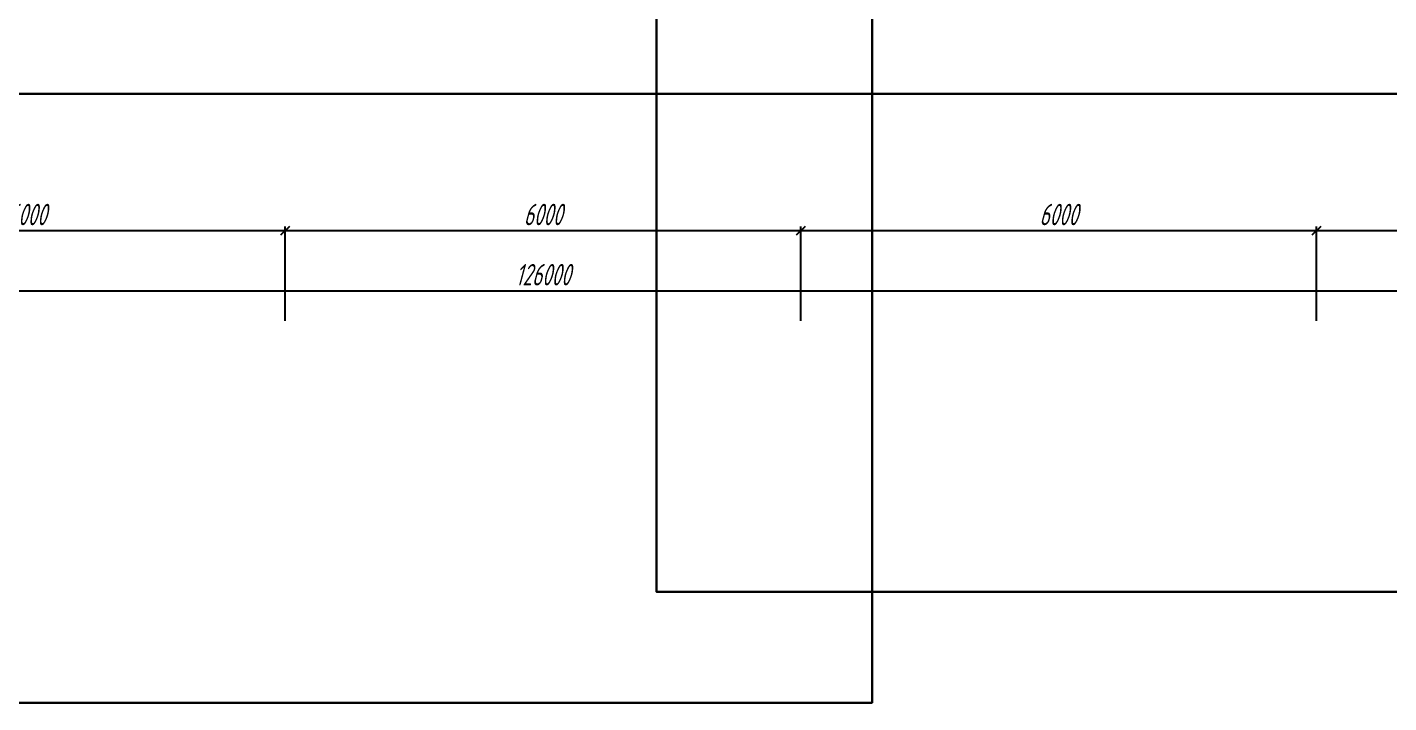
# Model space of a CAD drawing. Header units: millimetres. Extents: x -351329 to 406471, y -382937 to 111767.
# Drawn here: x 56508 to 72349, y -119980 to -112123 of the extents above; entities that cross this region are included whole.
import ezdxf

# ---------------------------------------------------------------- set-up
doc = ezdxf.new("R2010")
doc.units = ezdxf.units.MM
for name, color, linetype, lineweight in [('_Оси', 90, 'Continuous', 13), ('_Стены', 7, 'Continuous', 30), ('выноска', 7, 'Continuous', 13), ('Нумерация RAL 6024', 91, 'Continuous', 30)]:
    doc.layers.add(name, color=color, linetype=linetype, lineweight=lineweight)
doc.styles.add('СПДС_размеры', font='spdswin.shx', dxfattribs={"width": 0.8, "oblique": 15})
doc.dimstyles.new('СПДС', dxfattribs={"dimtxt": 2.5, "dimasz": 1, "dimexe": 0.5, "dimexo": 1.5, "dimtad": 1, "dimdec": 0, "dimtxsty": 'СПДС_размеры', "dimblk": 'OBLIQUE', "dimcen": 2.5, "dimdle": 0.5, "dimadec": 8, "dimazin": 0, "dimtfac": 1, "dimtdec": 0, "dimtix": 1, "dimtmove": 0, "dimatfit": 3, "dimfxl": 1, "dimarcsym": 0})

# ---------------------------------------------------------------- blocks, each defined once
blk = doc.blocks.new('_Oblique')
at = {"layer": 'выноска', "color": 0, "lineweight": -2}
blk.add_line((-0.5, -0.5), (0.5, 0.5), dxfattribs=at)
blk = doc.blocks.new('*D310')
at = {"layer": '_Оси', "color": 0, "lineweight": -2, "transparency": 16777216}
for p, q in [((-492, -115539), (-492, -115139)), ((125508, -115539), (125508, -115139)), ((-542, -115189), (125558, -115189))]:
    blk.add_line(p, q, dxfattribs=at)
at = {"layer": 'Defpoints', "color": 0, "transparency": 16777216}
for p in [(125508, -115189), (-492, -115689), (125508, -115689)]:
    blk.add_point(p, dxfattribs=at)
at = {"layer": '_Оси', "color": 0, "lineweight": -2, "transparency": 16777216, "xscale": 100, "yscale": 100, "zscale": 100, "rotation": 180}
blk.add_blockref('_Oblique', (-492, -115189), dxfattribs=at)
at = {"layer": '_Оси', "color": 0, "lineweight": -2, "transparency": 16777216, "xscale": 100, "yscale": 100, "zscale": 100}
blk.add_blockref('_Oblique', (125508, -115189), dxfattribs=at)
at = {"layer": '_Оси', "color": 0, "lineweight": 25, "transparency": 16777216, "insert": (62508, -115001.5), "char_height": 250, "attachment_point": 5, "style": 'СПДС_размеры'}
blk.add_mtext('126000', dxfattribs=at)
blk = doc.blocks.new('*D320')
at = {"layer": '_Оси', "color": 0, "lineweight": -2, "transparency": 16777216}
for p, q in [((53458, -114489), (59558, -114489)), ((53508, -115539), (53508, -114439)), ((59508, -115539), (59508, -114439))]:
    blk.add_line(p, q, dxfattribs=at)
at = {"layer": 'Defpoints', "color": 0, "transparency": 16777216}
for p in [(59508, -114489), (53508, -115689), (59508, -115689)]:
    blk.add_point(p, dxfattribs=at)
at = {"layer": '_Оси', "color": 0, "lineweight": -2, "transparency": 16777216, "xscale": 100, "yscale": 100, "zscale": 100, "rotation": 180}
blk.add_blockref('_Oblique', (53508, -114489), dxfattribs=at)
at = {"layer": '_Оси', "color": 0, "lineweight": -2, "transparency": 16777216, "xscale": 100, "yscale": 100, "zscale": 100}
blk.add_blockref('_Oblique', (59508, -114489), dxfattribs=at)
at = {"layer": '_Оси', "color": 0, "lineweight": 25, "transparency": 16777216, "insert": (56508, -114301.5), "char_height": 250, "attachment_point": 5, "style": 'СПДС_размеры'}
blk.add_mtext('6000', dxfattribs=at)
blk = doc.blocks.new('*D321')
at = {"layer": '_Оси', "color": 0, "lineweight": -2, "transparency": 16777216}
for p, q in [((59458, -114489), (65558, -114489)), ((59508, -115539), (59508, -114439)), ((65508, -115539), (65508, -114439))]:
    blk.add_line(p, q, dxfattribs=at)
at = {"layer": 'Defpoints', "color": 0, "transparency": 16777216}
for p in [(65508, -114489), (59508, -115689), (65508, -115689)]:
    blk.add_point(p, dxfattribs=at)
at = {"layer": '_Оси', "color": 0, "lineweight": -2, "transparency": 16777216, "xscale": 100, "yscale": 100, "zscale": 100, "rotation": 180}
blk.add_blockref('_Oblique', (59508, -114489), dxfattribs=at)
at = {"layer": '_Оси', "color": 0, "lineweight": -2, "transparency": 16777216, "xscale": 100, "yscale": 100, "zscale": 100}
blk.add_blockref('_Oblique', (65508, -114489), dxfattribs=at)
at = {"layer": '_Оси', "color": 0, "lineweight": 25, "transparency": 16777216, "insert": (62508, -114301.5), "char_height": 250, "attachment_point": 5, "style": 'СПДС_размеры'}
blk.add_mtext('6000', dxfattribs=at)
blk = doc.blocks.new('*D322')
at = {"layer": '_Оси', "color": 0, "lineweight": -2, "transparency": 16777216}
for p, q in [((65458, -114489), (71558, -114489)), ((65508, -115539), (65508, -114439)), ((71508, -115539), (71508, -114439))]:
    blk.add_line(p, q, dxfattribs=at)
at = {"layer": 'Defpoints', "color": 0, "transparency": 16777216}
for p in [(71508, -114489), (65508, -115689), (71508, -115689)]:
    blk.add_point(p, dxfattribs=at)
at = {"layer": '_Оси', "color": 0, "lineweight": -2, "transparency": 16777216, "xscale": 100, "yscale": 100, "zscale": 100, "rotation": 180}
blk.add_blockref('_Oblique', (65508, -114489), dxfattribs=at)
at = {"layer": '_Оси', "color": 0, "lineweight": -2, "transparency": 16777216, "xscale": 100, "yscale": 100, "zscale": 100}
blk.add_blockref('_Oblique', (71508, -114489), dxfattribs=at)
at = {"layer": '_Оси', "color": 0, "lineweight": 25, "transparency": 16777216, "insert": (68508, -114301.5), "char_height": 250, "attachment_point": 5, "style": 'СПДС_размеры'}
blk.add_mtext('6000', dxfattribs=at)
blk = doc.blocks.new('*D323')
at = {"layer": '_Оси', "color": 0, "lineweight": -2, "transparency": 16777216}
for p, q in [((71458, -114489), (77558, -114489)), ((71508, -115539), (71508, -114439)), ((77508, -115539), (77508, -114439))]:
    blk.add_line(p, q, dxfattribs=at)
at = {"layer": 'Defpoints', "color": 0, "transparency": 16777216}
for p in [(77508, -114489), (71508, -115689), (77508, -115689)]:
    blk.add_point(p, dxfattribs=at)
at = {"layer": '_Оси', "color": 0, "lineweight": -2, "transparency": 16777216, "xscale": 100, "yscale": 100, "zscale": 100, "rotation": 180}
blk.add_blockref('_Oblique', (71508, -114489), dxfattribs=at)
at = {"layer": '_Оси', "color": 0, "lineweight": -2, "transparency": 16777216, "xscale": 100, "yscale": 100, "zscale": 100}
blk.add_blockref('_Oblique', (77508, -114489), dxfattribs=at)
at = {"layer": '_Оси', "color": 0, "lineweight": 25, "transparency": 16777216, "insert": (74508, -114301.5), "char_height": 250, "attachment_point": 5, "style": 'СПДС_размеры'}
blk.add_mtext('6000', dxfattribs=at)

msp = doc.modelspace()

# ---------------------------------------------------------------- linework, layer by layer
at = {"layer": '_Стены', "ltscale": 100}
msp.add_lwpolyline([(21608, -111599), (-992, -111599), (-992, -112899), (126008, -112899), (126008, -111599), (125283, -111599)], dxfattribs=at)
at = {"layer": 'Нумерация RAL 6024', "ltscale": 100}
msp.add_lwpolyline([(63831, -97540), (129246, -97540), (129246, -118691), (63831, -118691)], close=True, dxfattribs=at)
at = {"layer": 'Нумерация RAL 6024', "color": 2, "ltscale": 100}
msp.add_lwpolyline([(-4810, -98238), (66337, -98238), (66337, -119980), (-4810, -119980)], close=True, dxfattribs=at)

# ---------------------------------------------------------------- dimensions: what is measured, and where the dimension line sits
at = {"layer": '_Оси', "lineweight": 25}
for base, p1, p2, picture, middle in [((59508, -114489), (53508, -115689), (59508, -115689), '*D320', (56508, -114301.5)), ((65508, -114489), (59508, -115689), (65508, -115689), '*D321', (62508, -114301.5)), ((71508, -114489), (65508, -115689), (71508, -115689), '*D322', (68508, -114301.5)), ((77508, -114489), (71508, -115689), (77508, -115689), '*D323', (74508, -114301.5)), ((125508, -115189), (-492, -115689), (125508, -115689), '*D310', (62508, -115001.5))]:
    dim = msp.add_linear_dim(base=base, p1=p1, p2=p2, dimstyle='СПДС', override={"dimscale": 100}, dxfattribs=at)
    dim.commit()
    dim.dimension.update_dxf_attribs({"geometry": picture, "text_midpoint": middle})

doc.saveas('drawing.dxf')
